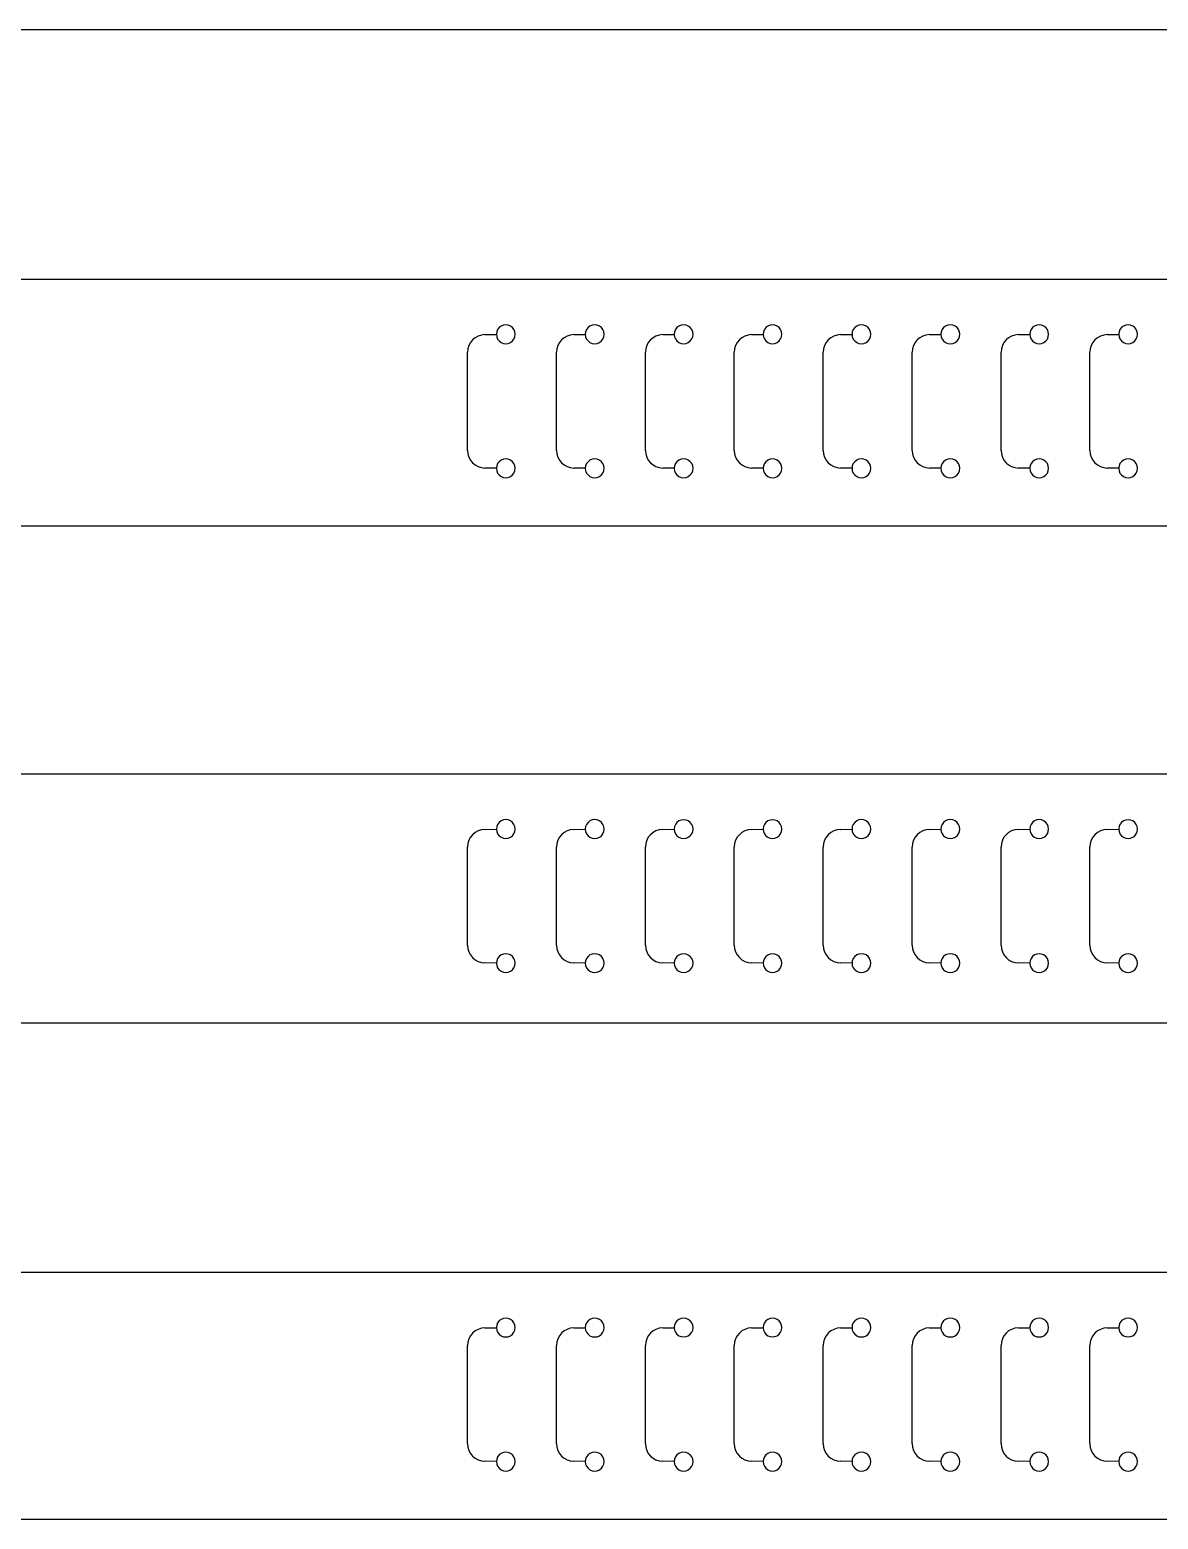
# Model space of a CAD drawing. Extents: x 8 to 984, y 25 to 710.
# Drawn here: x 200.6 to 296.5, y 183.1 to 309.8 of the extents above; entities that cross this region are included whole.
import ezdxf

# ---------------------------------------------------------------- set-up
doc = ezdxf.new("R2010")
doc.units = 0
doc.layers.add('Layer_1', color=7, linetype='CONTINUOUS')

msp = doc.modelspace()

# ---------------------------------------------------------------- linework, layer by layer
at = {"layer": 'Layer_1', "color": 7}
for p, q in [((377.04821, 309.803019), (34.461752, 309.803019)), ((21.761749, 288.603015), (377.04821, 288.603015)), ((21.820484, 267.606341), (364.406947, 267.606341)), ((21.761749, 246.520637), (377.04821, 246.520637)), ((377.04821, 225.329523), (34.461749, 225.329523)), ((21.761749, 204.129519), (377.04821, 204.129519)), ((21.820484, 183.132847), (364.406947, 183.132847))]:
    msp.add_line(p, q, dxfattribs=at)
at = {"layer": 'Layer_1', "color": 1}
for p, q in [((239.321187, 283.878271), (240.293583, 283.893617)), ((240.293477, 283.906343), (240.293477, 283.906343)), ((246.87816, 283.878271), (247.850557, 283.893617)), ((247.850451, 283.906343), (247.850451, 283.906343)), ((254.435136, 283.878271), (255.407533, 283.893617)), ((255.407427, 283.906343), (255.407427, 283.906343)), ((261.992113, 283.878271), (262.964509, 283.893617)), ((262.964403, 283.906343), (262.964403, 283.906343)), ((269.549113, 283.878271), (270.521483, 283.893617)), ((270.521404, 283.906343), (270.521404, 283.906343)), ((277.106089, 283.878271), (278.078486, 283.893617)), ((278.07838, 283.906343), (278.07838, 283.906343)), ((284.663065, 283.878271), (285.635462, 283.893617)), ((285.635356, 283.906343), (285.635356, 283.906343)), ((292.220041, 283.878271), (293.192438, 283.893617)), ((293.192332, 283.906343), (293.192332, 283.906343)), ((237.844944, 274.034236), (237.844944, 282.378454)), ((245.401917, 274.034236), (245.401917, 282.378454)), ((252.958894, 274.034236), (252.958894, 282.378454)), ((260.515896, 274.034236), (260.515896, 282.378454)), ((268.07287, 274.034236), (268.07287, 282.378454)), ((275.629846, 274.034236), (275.629846, 282.378454)), ((283.186823, 274.034236), (283.186823, 282.378454)), ((290.743799, 274.034236), (290.743799, 282.378454)), ((240.293581, 272.51902), (239.321184, 272.534366)), ((240.293477, 272.506347), (240.293477, 272.506347)), ((247.850557, 272.51902), (246.87816, 272.534366)), ((247.850451, 272.506347), (247.850451, 272.506347)), ((255.407533, 272.51902), (254.435136, 272.534366)), ((255.407427, 272.506347), (255.407427, 272.506347)), ((262.964509, 272.51902), (261.992113, 272.534366)), ((262.964403, 272.506347), (262.964403, 272.506347)), ((270.521483, 272.51902), (269.549113, 272.534366)), ((270.521404, 272.506347), (270.521404, 272.506347)), ((278.078486, 272.51902), (277.106089, 272.534366)), ((278.07838, 272.506347), (278.07838, 272.506347)), ((285.635462, 272.51902), (284.663065, 272.534366)), ((285.635356, 272.506347), (285.635356, 272.506347)), ((293.192438, 272.51902), (292.220041, 272.534366)), ((293.192332, 272.506347), (293.192332, 272.506347)), ((239.321184, 241.795893), (240.293581, 241.811239)), ((240.293475, 241.823966), (240.293475, 241.823966)), ((246.87816, 241.795893), (247.850557, 241.811239)), ((247.850451, 241.823966), (247.850451, 241.823966)), ((254.435136, 241.795893), (255.407533, 241.811239)), ((255.407427, 241.823966), (255.407427, 241.823966)), ((261.992113, 241.795893), (262.964509, 241.811239)), ((262.964403, 241.823966), (262.964403, 241.823966)), ((269.549113, 241.795893), (270.521483, 241.811239)), ((270.521404, 241.823966), (270.521404, 241.823966)), ((277.106089, 241.795893), (278.078486, 241.811239)), ((278.07838, 241.823966), (278.07838, 241.823966)), ((284.663065, 241.795893), (285.635462, 241.811239)), ((285.635356, 241.823966), (285.635356, 241.823966)), ((292.220041, 241.795893), (293.192438, 241.811239)), ((293.192332, 241.823966), (293.192332, 241.823966)), ((237.844941, 231.951859), (237.844941, 240.296076)), ((245.401917, 231.951859), (245.401917, 240.296076)), ((252.958894, 231.951859), (252.958894, 240.296076)), ((260.515896, 231.951859), (260.515896, 240.296076)), ((268.07287, 231.951859), (268.07287, 240.296076)), ((275.629846, 231.951859), (275.629846, 240.296076)), ((283.186823, 231.951859), (283.186823, 240.296076)), ((290.743799, 231.951859), (290.743799, 240.296076)), ((240.293581, 230.436643), (239.321184, 230.451989)), ((240.293475, 230.423969), (240.293475, 230.423969)), ((247.850557, 230.436643), (246.87816, 230.451989)), ((247.850451, 230.423969), (247.850451, 230.423969)), ((255.407533, 230.436643), (254.435136, 230.451989)), ((255.407427, 230.423969), (255.407427, 230.423969)), ((262.964509, 230.436643), (261.992113, 230.451989)), ((262.964403, 230.423969), (262.964403, 230.423969)), ((270.521483, 230.436643), (269.549113, 230.451989)), ((270.521404, 230.423969), (270.521404, 230.423969)), ((278.078486, 230.436643), (277.106089, 230.451989)), ((278.07838, 230.423969), (278.07838, 230.423969)), ((285.635462, 230.436643), (284.663065, 230.451989)), ((285.635356, 230.423969), (285.635356, 230.423969)), ((293.192438, 230.436643), (292.220041, 230.451989)), ((293.192332, 230.423969), (293.192332, 230.423969)), ((239.321184, 199.404775), (240.293581, 199.420121)), ((240.293475, 199.432847), (240.293475, 199.432847)), ((246.87816, 199.404775), (247.850557, 199.420121)), ((247.850451, 199.432847), (247.850451, 199.432847)), ((254.435136, 199.404775), (255.407533, 199.420121)), ((255.407427, 199.432847), (255.407427, 199.432847)), ((261.992113, 199.404775), (262.964509, 199.420121)), ((262.964403, 199.432847), (262.964403, 199.432847)), ((269.549113, 199.404775), (270.521483, 199.420121)), ((270.521404, 199.432847), (270.521404, 199.432847)), ((277.106089, 199.404775), (278.078486, 199.420121)), ((278.07838, 199.432847), (278.07838, 199.432847)), ((284.663065, 199.404775), (285.635462, 199.420121)), ((285.635356, 199.432847), (285.635356, 199.432847)), ((292.220041, 199.404775), (293.192438, 199.420121)), ((293.192332, 199.432847), (293.192332, 199.432847)), ((237.844941, 189.56074), (237.844941, 197.904958)), ((245.401917, 189.56074), (245.401917, 197.904958)), ((252.958894, 189.56074), (252.958894, 197.904958)), ((260.515896, 189.56074), (260.515896, 197.904958)), ((268.07287, 189.56074), (268.07287, 197.904958)), ((275.629846, 189.56074), (275.629846, 197.904958)), ((283.186823, 189.56074), (283.186823, 197.904958)), ((290.743799, 189.56074), (290.743799, 197.904958)), ((240.293581, 188.045525), (239.321184, 188.06087)), ((240.293475, 188.032851), (240.293475, 188.032851)), ((247.850557, 188.045525), (246.87816, 188.06087)), ((247.850451, 188.032851), (247.850451, 188.032851)), ((255.407533, 188.045525), (254.435136, 188.06087)), ((255.407427, 188.032851), (255.407427, 188.032851)), ((262.964509, 188.045525), (261.992113, 188.06087)), ((262.964403, 188.032851), (262.964403, 188.032851)), ((270.521483, 188.045525), (269.549113, 188.06087)), ((270.521404, 188.032851), (270.521404, 188.032851)), ((278.078486, 188.045525), (277.106089, 188.06087)), ((278.07838, 188.032851), (278.07838, 188.032851)), ((285.635462, 188.045525), (284.663065, 188.06087)), ((285.635356, 188.032851), (285.635356, 188.032851)), ((293.192438, 188.045525), (292.220041, 188.06087)), ((293.192332, 188.032851), (293.192332, 188.032851))]:
    msp.add_line(p, q, dxfattribs=at)
for points in [[(239.321187, 283.878271), (238.502124, 283.865306), (237.844941, 283.197604), (237.844944, 282.378454)], [(240.692533, 284.60188), (240.444533, 284.458237), (240.292313, 284.192913), (240.293477, 283.906343)], [(240.293477, 283.906343), (240.292419, 283.619746), (240.444533, 283.354422), (240.692533, 283.210806)], [(241.494411, 284.60188), (241.246414, 284.745496), (240.940529, 284.745496), (240.692533, 284.60188)], [(241.893466, 283.906343), (241.894524, 284.192913), (241.742407, 284.458237), (241.494411, 284.60188)], [(241.494411, 283.210806), (241.742407, 283.354422), (241.894633, 283.619746), (241.893466, 283.906343)], [(246.87816, 283.878271), (246.05909, 283.865306), (245.401917, 283.197604), (245.401917, 282.378454)], [(248.249575, 284.601694), (248.001607, 284.458105), (247.849366, 284.19286), (247.850451, 283.906343)], [(247.850451, 283.906343), (247.850451, 283.619799), (248.001607, 283.354554), (248.249575, 283.210965)], [(249.051315, 284.601694), (248.803348, 284.745284), (248.497542, 284.745284), (248.249575, 284.601694)], [(249.450439, 283.906343), (249.450439, 284.19286), (249.299283, 284.458105), (249.051315, 284.601694)], [(249.051315, 283.210965), (249.299283, 283.354554), (249.451524, 283.619799), (249.450439, 283.906343)], [(254.435136, 283.878271), (253.616066, 283.865306), (252.958894, 283.197604), (252.958894, 282.378454)], [(255.807424, 284.599154), (255.559907, 284.456253), (255.407427, 284.192146), (255.407427, 283.906343)], [(255.407427, 283.906343), (255.407427, 283.620514), (255.559907, 283.356407), (255.807424, 283.213505)], [(256.607445, 284.599154), (256.359927, 284.742082), (256.054942, 284.742082), (255.807424, 284.599154)], [(257.007442, 283.906343), (257.007442, 284.192146), (256.854963, 284.456253), (256.607445, 284.599154)], [(256.607445, 283.213505), (256.854963, 283.356407), (257.007442, 283.620514), (257.007442, 283.906343)], [(261.992113, 283.878271), (261.173068, 283.865306), (260.515896, 283.197604), (260.515896, 282.378454)], [(263.364401, 284.599154), (263.116883, 284.456253), (262.964403, 284.192146), (262.964403, 283.906343)], [(262.964403, 283.906343), (262.964403, 283.620514), (263.116883, 283.356407), (263.364401, 283.213505)], [(264.164421, 284.599154), (263.916877, 284.742082), (263.611945, 284.742082), (263.364401, 284.599154)], [(264.564418, 283.906343), (264.564418, 284.192146), (264.411939, 284.456253), (264.164421, 284.599154)], [(264.164421, 283.213505), (264.411939, 283.356407), (264.564418, 283.620514), (264.564418, 283.906343)], [(269.549113, 283.878271), (268.730042, 283.865306), (268.07287, 283.197604), (268.07287, 282.378454)], [(270.920448, 284.60188), (270.672454, 284.458237), (270.520239, 284.192913), (270.521404, 283.906343)], [(270.521404, 283.906343), (270.521404, 283.619746), (270.672454, 283.354422), (270.920448, 283.210806)], [(271.722347, 284.60188), (271.474327, 284.745496), (271.168442, 284.745496), (270.920448, 284.60188)], [(272.121392, 283.906343), (272.121392, 284.192913), (271.970341, 284.458237), (271.722347, 284.60188)], [(271.722347, 283.210806), (271.970341, 283.354422), (272.122556, 283.619746), (272.121392, 283.906343)], [(277.106089, 283.878271), (276.287018, 283.865306), (275.629846, 283.197604), (275.629846, 282.378454)], [(278.477424, 284.60188), (278.22943, 284.458237), (278.077216, 284.192913), (278.07838, 283.906343)], [(278.07838, 283.906343), (278.07838, 283.619746), (278.22943, 283.354422), (278.477424, 283.210806)], [(279.279324, 284.60188), (279.031303, 284.745496), (278.725445, 284.745496), (278.477424, 284.60188)], [(279.678368, 283.906343), (279.678368, 284.192913), (279.527318, 284.458237), (279.279324, 284.60188)], [(279.279324, 283.210806), (279.527317, 283.354422), (279.679532, 283.619746), (279.678368, 283.906343)], [(284.663065, 283.878271), (283.843995, 283.865306), (283.186823, 283.197604), (283.186823, 282.378454)], [(286.03448, 284.601694), (285.786512, 284.458105), (285.634271, 284.19286), (285.635356, 283.906343)], [(285.635356, 283.906343), (285.635356, 283.619799), (285.786513, 283.354554), (286.03448, 283.210965)], [(286.83622, 284.601694), (286.588253, 284.745284), (286.282447, 284.745284), (286.03448, 284.601694)], [(287.235344, 283.906343), (287.235344, 284.19286), (287.084188, 284.458105), (286.83622, 284.601694)], [(286.83622, 283.210965), (287.084188, 283.354554), (287.236429, 283.619799), (287.235344, 283.906343)], [(292.220041, 283.878271), (291.400971, 283.865306), (290.743799, 283.197604), (290.743799, 282.378454)], [(293.592329, 284.599154), (293.344812, 284.456253), (293.192332, 284.192146), (293.192332, 283.906343)], [(293.192332, 283.906343), (293.192332, 283.620514), (293.344812, 283.356407), (293.592329, 283.213505)], [(294.39235, 284.599154), (294.144806, 284.742082), (293.839847, 284.742082), (293.592329, 284.599154)], [(294.792347, 283.906343), (294.792347, 284.192146), (294.639868, 284.456253), (294.39235, 284.599154)], [(294.39235, 283.213505), (294.639868, 283.356407), (294.792347, 283.620514), (294.792347, 283.906343)], [(240.692533, 283.210806), (240.940529, 283.067164), (241.246414, 283.067164), (241.494411, 283.210806)], [(248.249575, 283.210965), (248.497542, 283.067376), (248.803348, 283.067376), (249.051315, 283.210965)], [(255.807424, 283.213505), (256.054942, 283.070604), (256.359927, 283.070604), (256.607445, 283.213505)], [(263.364401, 283.213505), (263.611945, 283.070604), (263.916877, 283.070604), (264.164421, 283.213505)], [(270.920448, 283.210806), (271.168442, 283.067164), (271.474327, 283.067164), (271.722347, 283.210806)], [(278.477424, 283.210806), (278.725445, 283.067164), (279.031303, 283.067164), (279.279324, 283.210806)], [(286.03448, 283.210965), (286.282448, 283.067376), (286.588253, 283.067376), (286.83622, 283.210965)], [(293.592329, 283.213505), (293.839847, 283.070604), (294.144806, 283.070604), (294.39235, 283.213505)], [(237.844944, 274.034236), (237.844941, 273.21506), (238.502124, 272.547384), (239.321187, 272.534419)], [(245.401917, 274.034236), (245.401917, 273.21506), (246.05909, 272.547384), (246.87816, 272.534419)], [(252.958894, 274.034236), (252.958894, 273.21506), (253.616066, 272.547384), (254.435136, 272.534419)], [(260.515896, 274.034236), (260.515896, 273.21506), (261.173068, 272.54741), (261.992113, 272.534419)], [(268.07287, 274.034236), (268.07287, 273.21506), (268.730042, 272.547384), (269.549113, 272.534419)], [(275.629846, 274.034236), (275.629846, 273.21506), (276.287018, 272.547384), (277.106089, 272.534419)], [(283.186823, 274.034236), (283.186823, 273.21506), (283.843995, 272.547384), (284.663065, 272.534419)], [(290.743799, 274.034236), (290.743799, 273.21506), (291.400971, 272.547384), (292.220041, 272.534419)], [(240.692533, 273.201857), (240.444533, 273.058241), (240.292313, 272.792917), (240.293477, 272.506347)], [(240.293477, 272.506347), (240.292419, 272.21975), (240.444533, 271.954426), (240.692533, 271.81081)], [(241.494411, 273.201857), (241.246414, 273.345499), (240.940529, 273.345499), (240.692533, 273.201857)], [(241.893466, 272.506347), (241.894524, 272.792917), (241.742407, 273.058241), (241.494411, 273.201857)], [(241.494411, 271.81081), (241.742407, 271.954426), (241.894633, 272.21975), (241.893466, 272.506347)], [(248.249575, 273.201698), (248.001607, 273.058109), (247.849366, 272.792864), (247.850451, 272.506347)], [(247.850451, 272.506347), (247.850451, 272.219803), (248.001607, 271.954558), (248.249575, 271.810969)], [(249.051315, 273.201698), (248.803348, 273.345288), (248.497542, 273.345288), (248.249575, 273.201698)], [(249.450439, 272.506347), (249.450439, 272.792864), (249.299283, 273.058109), (249.051315, 273.201698)], [(249.051315, 271.810969), (249.299283, 271.954558), (249.451524, 272.219803), (249.450439, 272.506347)], [(255.807424, 273.199158), (255.559907, 273.056257), (255.407427, 272.79215), (255.407427, 272.506347)], [(255.407427, 272.506347), (255.407427, 272.220517), (255.559907, 271.95641), (255.807424, 271.813509)], [(256.607445, 273.199158), (256.359927, 273.342086), (256.054942, 273.342086), (255.807424, 273.199158)], [(257.007442, 272.506347), (257.007442, 272.79215), (256.854963, 273.056257), (256.607445, 273.199158)], [(256.607445, 271.813509), (256.854963, 271.95641), (257.007442, 272.220517), (257.007442, 272.506347)], [(263.364401, 273.199158), (263.116883, 273.056257), (262.964403, 272.79215), (262.964403, 272.506347)], [(262.964403, 272.506347), (262.964403, 272.220517), (263.116883, 271.95641), (263.364401, 271.813509)], [(264.164421, 273.199158), (263.916877, 273.342086), (263.611945, 273.342086), (263.364401, 273.199158)], [(264.564418, 272.506347), (264.564418, 272.79215), (264.411939, 273.056257), (264.164421, 273.199158)], [(264.164421, 271.813509), (264.411939, 271.95641), (264.564418, 272.220517), (264.564418, 272.506347)], [(270.920448, 273.201857), (270.672454, 273.058241), (270.520239, 272.792917), (270.521404, 272.506347)], [(270.521404, 272.506347), (270.521404, 272.21975), (270.672454, 271.954426), (270.920448, 271.81081)], [(271.722347, 273.201857), (271.474327, 273.345499), (271.168442, 273.345499), (270.920448, 273.201857)], [(272.121392, 272.506347), (272.121392, 272.792917), (271.970341, 273.058241), (271.722347, 273.201857)], [(271.722347, 271.81081), (271.970341, 271.954426), (272.122556, 272.21975), (272.121392, 272.506347)], [(278.477424, 273.201857), (278.22943, 273.058241), (278.077216, 272.792917), (278.07838, 272.506347)], [(278.07838, 272.506347), (278.07838, 272.21975), (278.22943, 271.954426), (278.477424, 271.81081)], [(279.279324, 273.201857), (279.031303, 273.345499), (278.725445, 273.345499), (278.477424, 273.201857)], [(279.678368, 272.506347), (279.678368, 272.792917), (279.527318, 273.058241), (279.279324, 273.201857)], [(279.279324, 271.81081), (279.527317, 271.954426), (279.679532, 272.21975), (279.678368, 272.506347)], [(286.03448, 273.201698), (285.786512, 273.058109), (285.634271, 272.792864), (285.635356, 272.506347)], [(285.635356, 272.506347), (285.635356, 272.219803), (285.786513, 271.954558), (286.03448, 271.810969)], [(286.83622, 273.201698), (286.588253, 273.345288), (286.282447, 273.345288), (286.03448, 273.201698)], [(287.235344, 272.506347), (287.235344, 272.792864), (287.084188, 273.058109), (286.83622, 273.201698)], [(286.83622, 271.810969), (287.084188, 271.954558), (287.236429, 272.219803), (287.235344, 272.506347)], [(293.592329, 273.199158), (293.344812, 273.056257), (293.192332, 272.79215), (293.192332, 272.506347)], [(293.192332, 272.506347), (293.192332, 272.220517), (293.344812, 271.95641), (293.592329, 271.813509)], [(294.39235, 273.199158), (294.144806, 273.342086), (293.839847, 273.342086), (293.592329, 273.199158)], [(294.792347, 272.506347), (294.792347, 272.79215), (294.639868, 273.056257), (294.39235, 273.199158)], [(294.39235, 271.813509), (294.639868, 271.95641), (294.792347, 272.220517), (294.792347, 272.506347)], [(240.692533, 271.81081), (240.940529, 271.667168), (241.246414, 271.667168), (241.494411, 271.81081)], [(248.249575, 271.810969), (248.497542, 271.667379), (248.803348, 271.667379), (249.051315, 271.810969)], [(255.807424, 271.813509), (256.054942, 271.670607), (256.359927, 271.670607), (256.607445, 271.813509)], [(263.364401, 271.813509), (263.611945, 271.670607), (263.916877, 271.670607), (264.164421, 271.813509)], [(270.920448, 271.81081), (271.168442, 271.667168), (271.474327, 271.667168), (271.722347, 271.81081)], [(278.477424, 271.81081), (278.725445, 271.667168), (279.031303, 271.667168), (279.279324, 271.81081)], [(286.03448, 271.810969), (286.282448, 271.667379), (286.588253, 271.667379), (286.83622, 271.810969)], [(293.592329, 271.813509), (293.839847, 271.670607), (294.144806, 271.670607), (294.39235, 271.813509)], [(240.69253, 242.519502), (240.444531, 242.37586), (240.292311, 242.110536), (240.293475, 241.823966)], [(241.494408, 242.519502), (241.246411, 242.663118), (240.940527, 242.663118), (240.69253, 242.519502)], [(241.893463, 241.823966), (241.894521, 242.110536), (241.742405, 242.37586), (241.494408, 242.519502)], [(248.249575, 242.519317), (248.001607, 242.375728), (247.849366, 242.110483), (247.850451, 241.823966)], [(249.051315, 242.519317), (248.803348, 242.662906), (248.497542, 242.662906), (248.249575, 242.519317)], [(249.450439, 241.823966), (249.450439, 242.110483), (249.299283, 242.375728), (249.051315, 242.519317)], [(255.807424, 242.516777), (255.559907, 242.373876), (255.407427, 242.109769), (255.407427, 241.823966)], [(256.607418, 242.516777), (256.359901, 242.659705), (256.054942, 242.659705), (255.807424, 242.516777)], [(257.007442, 241.823966), (257.007442, 242.109769), (256.854963, 242.373876), (256.607418, 242.516777)], [(263.364401, 242.516777), (263.116883, 242.373876), (262.964403, 242.109769), (262.964403, 241.823966)], [(264.164421, 242.516777), (263.916877, 242.659705), (263.611918, 242.659705), (263.364401, 242.516777)], [(264.564418, 241.823966), (264.564418, 242.109769), (264.411939, 242.373876), (264.164421, 242.516777)], [(270.920448, 242.519502), (270.672454, 242.37586), (270.520239, 242.110536), (270.521404, 241.823966)], [(271.722347, 242.519502), (271.474327, 242.663118), (271.168442, 242.663118), (270.920448, 242.519502)], [(272.121392, 241.823966), (272.121392, 242.110536), (271.970341, 242.37586), (271.722347, 242.519502)], [(278.477424, 242.519502), (278.22943, 242.37586), (278.077216, 242.110536), (278.07838, 241.823966)], [(279.279324, 242.519502), (279.031303, 242.663118), (278.725445, 242.663118), (278.477424, 242.519502)], [(279.678368, 241.823966), (279.678368, 242.110536), (279.527318, 242.37586), (279.279324, 242.519502)], [(286.03448, 242.519317), (285.786512, 242.375728), (285.634271, 242.110483), (285.635356, 241.823966)], [(286.83622, 242.519317), (286.588253, 242.662906), (286.282447, 242.662906), (286.03448, 242.519317)], [(287.235344, 241.823966), (287.235344, 242.110483), (287.084188, 242.375728), (286.83622, 242.519317)], [(293.592329, 242.516777), (293.344812, 242.373876), (293.192332, 242.109769), (293.192332, 241.823966)], [(294.39235, 242.516777), (294.144806, 242.659705), (293.839847, 242.659705), (293.592329, 242.516777)], [(294.792347, 241.823966), (294.792347, 242.109769), (294.639868, 242.373876), (294.39235, 242.516777)], [(239.321184, 241.795893), (238.502121, 241.782929), (237.844939, 241.115226), (237.844941, 240.296076)], [(240.293475, 241.823966), (240.292416, 241.537369), (240.444531, 241.272045), (240.69253, 241.128429)], [(240.69253, 241.128429), (240.940527, 240.984787), (241.246411, 240.984787), (241.494408, 241.128429)], [(241.494408, 241.128429), (241.742405, 241.272045), (241.89463, 241.537369), (241.893463, 241.823966)], [(246.87816, 241.795893), (246.05909, 241.782929), (245.401917, 241.115226), (245.401917, 240.296076)], [(247.850451, 241.823966), (247.850451, 241.537422), (248.001607, 241.272177), (248.249575, 241.128588)], [(248.249575, 241.128588), (248.497542, 240.984998), (248.803348, 240.984998), (249.051315, 241.128588)], [(249.051315, 241.128588), (249.299283, 241.272177), (249.451524, 241.537422), (249.450439, 241.823966)], [(254.435136, 241.795893), (253.616066, 241.782929), (252.958894, 241.115226), (252.958894, 240.296076)], [(255.407427, 241.823966), (255.407427, 241.538136), (255.559907, 241.274029), (255.807424, 241.131128)], [(255.807424, 241.131128), (256.054942, 240.988226), (256.359901, 240.988226), (256.607418, 241.131128)], [(256.607418, 241.131128), (256.854963, 241.274029), (257.007442, 241.538136), (257.007442, 241.823966)], [(261.992113, 241.795893), (261.173042, 241.782929), (260.515896, 241.115226), (260.515896, 240.296076)], [(262.964403, 241.823966), (262.964403, 241.538136), (263.116883, 241.274029), (263.364401, 241.131128)], [(263.364401, 241.131128), (263.611918, 240.988226), (263.916877, 240.988226), (264.164421, 241.131128)], [(264.164421, 241.131128), (264.411939, 241.274029), (264.564418, 241.538136), (264.564418, 241.823966)], [(269.549113, 241.795893), (268.730042, 241.782929), (268.07287, 241.115226), (268.07287, 240.296076)], [(270.521404, 241.823966), (270.521404, 241.537369), (270.672454, 241.272045), (270.920448, 241.128429)], [(270.920448, 241.128429), (271.168442, 240.984787), (271.474327, 240.984787), (271.722347, 241.128429)], [(271.722347, 241.128429), (271.970341, 241.272045), (272.122556, 241.537369), (272.121392, 241.823966)], [(277.106089, 241.795893), (276.287018, 241.782929), (275.629846, 241.115226), (275.629846, 240.296076)], [(278.07838, 241.823966), (278.07838, 241.537369), (278.22943, 241.272045), (278.477424, 241.128429)], [(278.477424, 241.128429), (278.725445, 240.984787), (279.031303, 240.984787), (279.279324, 241.128429)], [(279.279324, 241.128429), (279.527317, 241.272045), (279.679532, 241.537369), (279.678368, 241.823966)], [(284.663065, 241.795893), (283.843995, 241.782929), (283.186823, 241.115226), (283.186823, 240.296076)], [(285.635356, 241.823966), (285.635356, 241.537422), (285.786513, 241.272177), (286.03448, 241.128588)], [(286.03448, 241.128588), (286.282448, 240.984998), (286.588253, 240.984998), (286.83622, 241.128588)], [(286.83622, 241.128588), (287.084188, 241.272177), (287.236429, 241.537422), (287.235344, 241.823966)], [(292.220041, 241.795893), (291.400971, 241.782929), (290.743799, 241.115226), (290.743799, 240.296076)], [(293.192332, 241.823966), (293.192332, 241.538136), (293.344812, 241.274029), (293.592329, 241.131128)], [(293.592329, 241.131128), (293.839847, 240.988226), (294.144806, 240.988226), (294.39235, 241.131128)], [(294.39235, 241.131128), (294.639868, 241.274029), (294.792347, 241.538136), (294.792347, 241.823966)], [(237.844941, 231.951859), (237.844939, 231.132682), (238.502121, 230.465006), (239.321184, 230.452042)], [(245.401917, 231.951859), (245.401917, 231.132682), (246.05909, 230.465006), (246.87816, 230.452042)], [(252.958894, 231.951859), (252.958894, 231.132682), (253.616066, 230.465006), (254.435136, 230.452042)], [(260.515896, 231.951859), (260.515896, 231.132682), (261.173042, 230.465033), (261.992113, 230.452042)], [(268.07287, 231.951859), (268.07287, 231.132682), (268.730042, 230.465006), (269.549113, 230.452042)], [(275.629846, 231.951859), (275.629846, 231.132682), (276.287018, 230.465006), (277.106089, 230.452042)], [(283.186823, 231.951859), (283.186823, 231.132682), (283.843995, 230.465006), (284.663065, 230.452042)], [(290.743799, 231.951859), (290.743799, 231.132682), (291.400971, 230.465006), (292.220041, 230.452042)], [(240.69253, 231.11948), (240.444531, 230.975864), (240.292311, 230.71054), (240.293475, 230.423969)], [(241.494408, 231.11948), (241.246411, 231.263122), (240.940527, 231.263122), (240.69253, 231.11948)], [(241.893463, 230.423969), (241.894521, 230.71054), (241.742405, 230.975864), (241.494408, 231.11948)], [(248.249575, 231.119321), (248.001607, 230.975731), (247.849366, 230.710487), (247.850451, 230.423969)], [(249.051315, 231.119321), (248.803348, 231.26291), (248.497542, 231.26291), (248.249575, 231.119321)], [(249.450439, 230.423969), (249.450439, 230.710487), (249.299283, 230.975731), (249.051315, 231.119321)], [(255.807424, 231.116781), (255.559907, 230.973879), (255.407427, 230.709772), (255.407427, 230.423969)], [(256.607418, 231.116781), (256.359901, 231.259709), (256.054942, 231.259709), (255.807424, 231.116781)], [(257.007442, 230.423969), (257.007442, 230.709772), (256.854963, 230.973879), (256.607418, 231.116781)], [(263.364401, 231.116781), (263.116883, 230.973879), (262.964403, 230.709772), (262.964403, 230.423969)], [(264.164421, 231.116781), (263.916877, 231.259709), (263.611918, 231.259709), (263.364401, 231.116781)], [(264.564418, 230.423969), (264.564418, 230.709772), (264.411939, 230.973879), (264.164421, 231.116781)], [(270.920448, 231.11948), (270.672454, 230.975864), (270.520239, 230.71054), (270.521404, 230.423969)], [(271.722347, 231.11948), (271.474327, 231.263122), (271.168442, 231.263122), (270.920448, 231.11948)], [(272.121392, 230.423969), (272.121392, 230.71054), (271.970341, 230.975864), (271.722347, 231.11948)], [(278.477424, 231.11948), (278.22943, 230.975864), (278.077216, 230.71054), (278.07838, 230.423969)], [(279.279324, 231.11948), (279.031303, 231.263122), (278.725445, 231.263122), (278.477424, 231.11948)], [(279.678368, 230.423969), (279.678368, 230.71054), (279.527318, 230.975864), (279.279324, 231.11948)], [(286.03448, 231.119321), (285.786512, 230.975731), (285.634271, 230.710487), (285.635356, 230.423969)], [(286.83622, 231.119321), (286.588253, 231.26291), (286.282447, 231.26291), (286.03448, 231.119321)], [(287.235344, 230.423969), (287.235344, 230.710487), (287.084188, 230.975731), (286.83622, 231.119321)], [(293.592329, 231.116781), (293.344812, 230.973879), (293.192332, 230.709772), (293.192332, 230.423969)], [(294.39235, 231.116781), (294.144806, 231.259709), (293.839847, 231.259709), (293.592329, 231.116781)], [(294.792347, 230.423969), (294.792347, 230.709772), (294.639868, 230.973879), (294.39235, 231.116781)], [(240.293475, 230.423969), (240.292416, 230.137373), (240.444531, 229.872049), (240.69253, 229.728433)], [(240.69253, 229.728433), (240.940527, 229.58479), (241.246411, 229.58479), (241.494408, 229.728433)], [(241.494408, 229.728433), (241.742405, 229.872049), (241.89463, 230.137373), (241.893463, 230.423969)], [(247.850451, 230.423969), (247.850451, 230.137426), (248.001607, 229.872181), (248.249575, 229.728591)], [(248.249575, 229.728591), (248.497542, 229.585002), (248.803348, 229.585002), (249.051315, 229.728591)], [(249.051315, 229.728591), (249.299283, 229.872181), (249.451524, 230.137426), (249.450439, 230.423969)], [(255.407427, 230.423969), (255.407427, 230.13814), (255.559907, 229.874033), (255.807424, 229.731131)], [(255.807424, 229.731131), (256.054942, 229.58823), (256.359901, 229.58823), (256.607418, 229.731131)], [(256.607418, 229.731131), (256.854963, 229.874033), (257.007442, 230.13814), (257.007442, 230.423969)], [(262.964403, 230.423969), (262.964403, 230.13814), (263.116883, 229.874033), (263.364401, 229.731131)], [(263.364401, 229.731131), (263.611918, 229.58823), (263.916877, 229.58823), (264.164421, 229.731131)], [(264.164421, 229.731131), (264.411939, 229.874033), (264.564418, 230.13814), (264.564418, 230.423969)], [(270.521404, 230.423969), (270.521404, 230.137373), (270.672454, 229.872049), (270.920448, 229.728433)], [(270.920448, 229.728433), (271.168442, 229.58479), (271.474327, 229.58479), (271.722347, 229.728433)], [(271.722347, 229.728433), (271.970341, 229.872049), (272.122556, 230.137373), (272.121392, 230.423969)], [(278.07838, 230.423969), (278.07838, 230.137373), (278.22943, 229.872049), (278.477424, 229.728433)], [(278.477424, 229.728433), (278.725445, 229.58479), (279.031303, 229.58479), (279.279324, 229.728433)], [(279.279324, 229.728433), (279.527317, 229.872049), (279.679532, 230.137373), (279.678368, 230.423969)], [(285.635356, 230.423969), (285.635356, 230.137426), (285.786513, 229.872181), (286.03448, 229.728591)], [(286.03448, 229.728591), (286.282448, 229.585002), (286.588253, 229.585002), (286.83622, 229.728591)], [(286.83622, 229.728591), (287.084188, 229.872181), (287.236429, 230.137426), (287.235344, 230.423969)], [(293.192332, 230.423969), (293.192332, 230.13814), (293.344812, 229.874033), (293.592329, 229.731131)], [(293.592329, 229.731131), (293.839847, 229.58823), (294.144806, 229.58823), (294.39235, 229.731131)], [(294.39235, 229.731131), (294.639868, 229.874033), (294.792347, 230.13814), (294.792347, 230.423969)], [(241.494408, 200.128384), (241.246411, 200.272), (240.940527, 200.272), (240.69253, 200.128384)], [(249.051315, 200.128199), (248.803348, 200.271788), (248.497542, 200.271788), (248.249575, 200.128199)], [(256.607445, 200.125659), (256.359901, 200.268587), (256.054942, 200.268587), (255.807424, 200.125659)], [(264.164421, 200.125659), (263.916877, 200.268587), (263.611918, 200.268587), (263.364401, 200.125659)], [(271.722347, 200.128384), (271.474327, 200.272), (271.168442, 200.272), (270.920448, 200.128384)], [(279.279324, 200.128384), (279.031303, 200.272), (278.725445, 200.272), (278.477424, 200.128384)], [(286.83622, 200.128199), (286.588253, 200.271788), (286.282447, 200.271788), (286.03448, 200.128199)], [(294.39235, 200.125659), (294.144806, 200.268587), (293.839847, 200.268587), (293.592329, 200.125659)], [(239.321184, 199.404775), (238.502121, 199.39181), (237.844939, 198.724108), (237.844941, 197.904958)], [(240.69253, 200.128384), (240.444531, 199.984742), (240.292311, 199.719418), (240.293475, 199.432847)], [(240.293475, 199.432847), (240.292416, 199.146251), (240.444531, 198.880926), (240.69253, 198.737311)], [(241.893463, 199.432847), (241.894521, 199.719418), (241.742405, 199.984742), (241.494408, 200.128384)], [(241.494408, 198.737311), (241.742405, 198.880926), (241.89463, 199.146251), (241.893463, 199.432847)], [(246.87816, 199.404775), (246.05909, 199.39181), (245.401917, 198.724108), (245.401917, 197.904958)], [(248.249575, 200.128199), (248.001607, 199.984609), (247.849366, 199.719365), (247.850451, 199.432847)], [(247.850451, 199.432847), (247.850451, 199.146304), (248.001607, 198.881059), (248.249575, 198.737469)], [(249.450439, 199.432847), (249.450439, 199.719365), (249.299283, 199.984609), (249.051315, 200.128199)], [(249.051315, 198.737469), (249.299283, 198.881059), (249.451524, 199.146304), (249.450439, 199.432847)], [(254.435136, 199.404775), (253.616066, 199.39181), (252.958894, 198.724108), (252.958894, 197.904958)], [(255.807424, 200.125659), (255.559907, 199.982757), (255.407427, 199.71865), (255.407427, 199.432847)], [(255.407427, 199.432847), (255.407427, 199.147018), (255.559907, 198.882911), (255.807424, 198.740009)], [(257.007442, 199.432847), (257.007442, 199.71865), (256.854963, 199.982757), (256.607445, 200.125659)], [(256.607445, 198.740009), (256.854963, 198.882911), (257.007442, 199.147018), (257.007442, 199.432847)], [(261.992113, 199.404775), (261.173042, 199.39181), (260.515896, 198.724108), (260.515896, 197.904958)], [(263.364401, 200.125659), (263.116883, 199.982757), (262.964403, 199.71865), (262.964403, 199.432847)], [(262.964403, 199.432847), (262.964403, 199.147018), (263.116883, 198.882911), (263.364401, 198.740009)], [(264.564418, 199.432847), (264.564418, 199.71865), (264.411939, 199.982757), (264.164421, 200.125659)], [(264.164421, 198.740009), (264.411939, 198.882911), (264.564418, 199.147018), (264.564418, 199.432847)], [(269.549113, 199.404775), (268.730042, 199.39181), (268.07287, 198.724108), (268.07287, 197.904958)], [(270.920448, 200.128384), (270.672454, 199.984742), (270.520239, 199.719418), (270.521404, 199.432847)], [(270.521404, 199.432847), (270.521404, 199.146251), (270.672454, 198.880926), (270.920448, 198.737311)], [(272.121392, 199.432847), (272.121392, 199.719418), (271.970341, 199.984742), (271.722347, 200.128384)], [(271.722347, 198.737311), (271.970341, 198.880926), (272.122556, 199.146251), (272.121392, 199.432847)], [(277.106089, 199.404775), (276.287018, 199.39181), (275.629846, 198.724108), (275.629846, 197.904958)], [(278.477424, 200.128384), (278.22943, 199.984742), (278.077216, 199.719418), (278.07838, 199.432847)], [(278.07838, 199.432847), (278.07838, 199.146251), (278.22943, 198.880926), (278.477424, 198.737311)], [(279.678368, 199.432847), (279.678368, 199.719418), (279.527318, 199.984742), (279.279324, 200.128384)], [(279.279324, 198.737311), (279.527317, 198.880926), (279.679532, 199.146251), (279.678368, 199.432847)], [(284.663065, 199.404775), (283.843995, 199.39181), (283.186823, 198.724108), (283.186823, 197.904958)], [(286.03448, 200.128199), (285.786512, 199.984609), (285.634271, 199.719365), (285.635356, 199.432847)], [(285.635356, 199.432847), (285.635356, 199.146304), (285.786513, 198.881059), (286.03448, 198.737469)], [(287.235344, 199.432847), (287.235344, 199.719365), (287.084188, 199.984609), (286.83622, 200.128199)], [(286.83622, 198.737469), (287.084188, 198.881059), (287.236429, 199.146304), (287.235344, 199.432847)], [(292.220041, 199.404775), (291.400971, 199.39181), (290.743799, 198.724108), (290.743799, 197.904958)], [(293.592329, 200.125659), (293.344812, 199.982757), (293.192332, 199.71865), (293.192332, 199.432847)], [(293.192332, 199.432847), (293.192332, 199.147018), (293.344812, 198.882911), (293.592329, 198.740009)], [(294.792347, 199.432847), (294.792347, 199.71865), (294.639868, 199.982757), (294.39235, 200.125659)], [(294.39235, 198.740009), (294.639868, 198.882911), (294.792347, 199.147018), (294.792347, 199.432847)], [(240.69253, 198.737311), (240.940527, 198.593668), (241.246411, 198.593668), (241.494408, 198.737311)], [(248.249575, 198.737469), (248.497542, 198.59388), (248.803348, 198.59388), (249.051315, 198.737469)], [(255.807424, 198.740009), (256.054942, 198.597108), (256.359901, 198.597108), (256.607445, 198.740009)], [(263.364401, 198.740009), (263.611918, 198.597108), (263.916877, 198.597108), (264.164421, 198.740009)], [(270.920448, 198.737311), (271.168442, 198.593668), (271.474327, 198.593668), (271.722347, 198.737311)], [(278.477424, 198.737311), (278.725445, 198.593668), (279.031303, 198.593668), (279.279324, 198.737311)], [(286.03448, 198.737469), (286.282448, 198.59388), (286.588253, 198.59388), (286.83622, 198.737469)], [(293.592329, 198.740009), (293.839847, 198.597108), (294.144806, 198.597108), (294.39235, 198.740009)], [(237.844941, 189.56074), (237.844939, 188.741564), (238.502121, 188.073888), (239.321184, 188.060923)], [(241.494408, 188.728361), (241.246411, 188.872004), (240.940527, 188.872004), (240.69253, 188.728361)], [(245.401917, 189.56074), (245.401917, 188.741564), (246.05909, 188.073888), (246.87816, 188.060923)], [(249.051315, 188.728203), (248.803348, 188.871792), (248.497542, 188.871792), (248.249575, 188.728203)], [(252.958894, 189.56074), (252.958894, 188.741564), (253.616066, 188.073888), (254.435136, 188.060923)], [(256.607445, 188.725663), (256.359901, 188.86859), (256.054942, 188.86859), (255.807424, 188.725663)], [(260.515896, 189.56074), (260.515896, 188.741564), (261.173042, 188.073914), (261.992113, 188.060923)], [(264.164421, 188.725663), (263.916877, 188.86859), (263.611918, 188.86859), (263.364401, 188.725663)], [(268.07287, 189.56074), (268.07287, 188.741564), (268.730042, 188.073888), (269.549113, 188.060923)], [(271.722347, 188.728361), (271.474327, 188.872004), (271.168442, 188.872004), (270.920448, 188.728361)], [(275.629846, 189.56074), (275.629846, 188.741564), (276.287018, 188.073888), (277.106089, 188.060923)], [(279.279324, 188.728361), (279.031303, 188.872004), (278.725445, 188.872004), (278.477424, 188.728361)], [(283.186823, 189.56074), (283.186823, 188.741564), (283.843995, 188.073888), (284.663065, 188.060923)], [(286.83622, 188.728203), (286.588253, 188.871792), (286.282447, 188.871792), (286.03448, 188.728203)], [(290.743799, 189.56074), (290.743799, 188.741564), (291.400971, 188.073888), (292.220041, 188.060923)], [(294.39235, 188.725663), (294.144806, 188.86859), (293.839847, 188.86859), (293.592329, 188.725663)], [(240.69253, 188.728361), (240.444531, 188.584745), (240.292311, 188.319421), (240.293475, 188.032851)], [(240.293475, 188.032851), (240.292416, 187.746254), (240.444531, 187.48093), (240.69253, 187.337314)], [(241.893463, 188.032851), (241.894521, 188.319421), (241.742405, 188.584745), (241.494408, 188.728361)], [(241.494408, 187.337314), (241.742405, 187.48093), (241.89463, 187.746254), (241.893463, 188.032851)], [(248.249575, 188.728203), (248.001607, 188.584613), (247.849366, 188.319368), (247.850451, 188.032851)], [(247.850451, 188.032851), (247.850451, 187.746307), (248.001607, 187.481063), (248.249575, 187.337473)], [(249.450439, 188.032851), (249.450439, 188.319368), (249.299283, 188.584613), (249.051315, 188.728203)], [(249.051315, 187.337473), (249.299283, 187.481063), (249.451524, 187.746307), (249.450439, 188.032851)], [(255.807424, 188.725663), (255.559907, 188.582761), (255.407427, 188.318654), (255.407427, 188.032851)], [(255.407427, 188.032851), (255.407427, 187.747022), (255.559907, 187.482915), (255.807424, 187.340013)], [(257.007442, 188.032851), (257.007442, 188.318654), (256.854963, 188.582761), (256.607445, 188.725663)], [(256.607445, 187.340013), (256.854963, 187.482915), (257.007442, 187.747022), (257.007442, 188.032851)], [(263.364401, 188.725663), (263.116883, 188.582761), (262.964403, 188.318654), (262.964403, 188.032851)], [(262.964403, 188.032851), (262.964403, 187.747022), (263.116883, 187.482915), (263.364401, 187.340013)], [(264.564418, 188.032851), (264.564418, 188.318654), (264.411939, 188.582761), (264.164421, 188.725663)], [(264.164421, 187.340013), (264.411939, 187.482915), (264.564418, 187.747022), (264.564418, 188.032851)], [(270.920448, 188.728361), (270.672454, 188.584745), (270.520239, 188.319421), (270.521404, 188.032851)], [(270.521404, 188.032851), (270.521404, 187.746254), (270.672454, 187.48093), (270.920448, 187.337314)], [(272.121392, 188.032851), (272.121392, 188.319421), (271.970341, 188.584745), (271.722347, 188.728361)], [(271.722347, 187.337314), (271.970341, 187.48093), (272.122556, 187.746254), (272.121392, 188.032851)], [(278.477424, 188.728361), (278.22943, 188.584745), (278.077216, 188.319421), (278.07838, 188.032851)], [(278.07838, 188.032851), (278.07838, 187.746254), (278.22943, 187.48093), (278.477424, 187.337314)], [(279.678368, 188.032851), (279.678368, 188.319421), (279.527318, 188.584745), (279.279324, 188.728361)], [(279.279324, 187.337314), (279.527317, 187.48093), (279.679532, 187.746254), (279.678368, 188.032851)], [(286.03448, 188.728203), (285.786512, 188.584613), (285.634271, 188.319368), (285.635356, 188.032851)], [(285.635356, 188.032851), (285.635356, 187.746307), (285.786513, 187.481063), (286.03448, 187.337473)], [(287.235344, 188.032851), (287.235344, 188.319368), (287.084188, 188.584613), (286.83622, 188.728203)], [(286.83622, 187.337473), (287.084188, 187.481063), (287.236429, 187.746307), (287.235344, 188.032851)], [(293.592329, 188.725663), (293.344812, 188.582761), (293.192332, 188.318654), (293.192332, 188.032851)], [(293.192332, 188.032851), (293.192332, 187.747022), (293.344812, 187.482915), (293.592329, 187.340013)], [(294.792347, 188.032851), (294.792347, 188.318654), (294.639868, 188.582761), (294.39235, 188.725663)], [(294.39235, 187.340013), (294.639868, 187.482915), (294.792347, 187.747022), (294.792347, 188.032851)], [(240.69253, 187.337314), (240.940527, 187.193672), (241.246411, 187.193672), (241.494408, 187.337314)], [(248.249575, 187.337473), (248.497542, 187.193884), (248.803348, 187.193884), (249.051315, 187.337473)], [(255.807424, 187.340013), (256.054942, 187.197112), (256.359901, 187.197112), (256.607445, 187.340013)], [(263.364401, 187.340013), (263.611918, 187.197112), (263.916877, 187.197112), (264.164421, 187.340013)], [(270.920448, 187.337314), (271.168442, 187.193672), (271.474327, 187.193672), (271.722347, 187.337314)], [(278.477424, 187.337314), (278.725445, 187.193672), (279.031303, 187.193672), (279.279324, 187.337314)], [(286.03448, 187.337473), (286.282448, 187.193884), (286.588253, 187.193884), (286.83622, 187.337473)], [(293.592329, 187.340013), (293.839847, 187.197112), (294.144806, 187.197112), (294.39235, 187.340013)]]:
    msp.add_open_spline(points, degree=3, dxfattribs=at)

doc.saveas('drawing.dxf')
